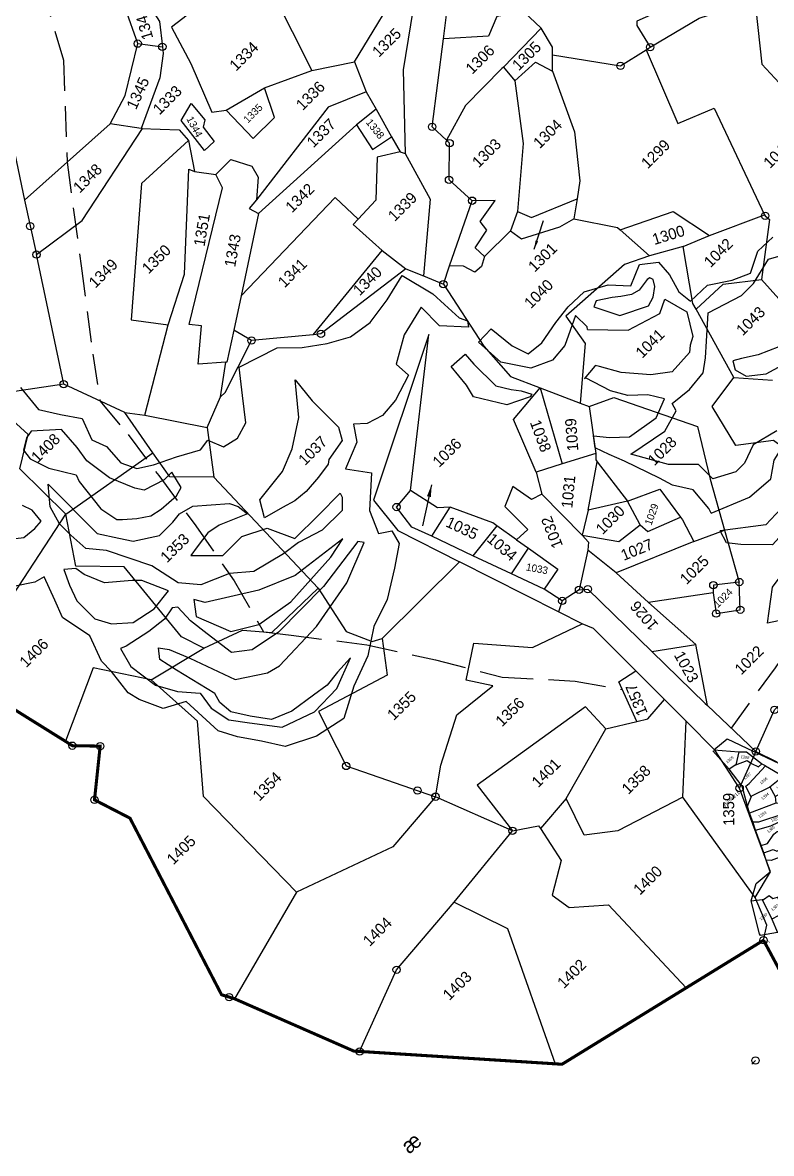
# Model space of a CAD drawing. Header units: metres. Extents: x 302352 to 308863, y 1945987 to 1951649.
# Drawn here: x 303375 to 303872, y 1946633 to 1947384 of the extents above; entities that cross this region are included whole.
import ezdxf

# ---------------------------------------------------------------- set-up
doc = ezdxf.new("R2010")
doc.units = ezdxf.units.M
doc.linetypes.add('DASHED', pattern=[0.75, 0.5, -0.25])
for name, color, linetype in [('LINE_FOOTPATH', 1, 'DASHED'), ('POLY_HATCH', 12, 'Continuous'), ('POLY_PARCEL', 6, 'Continuous'), ('SYM_ARROW', 1, 'Continuous'), ('SYM_STONE', 1, 'Continuous'), ('TEXT_MAPOUT', 7, 'Continuous'), ('TEXT_PARCEL', 7, 'Continuous'), ('V_BOUND_LINE', 7, 'Continuous')]:
    doc.layers.add(name, color=color, linetype=linetype)
doc.styles.get("Standard").update_dxf_attribs({"font": 'simplex.shx'})
doc.styles.add('TEXT_MAP', font='')
doc.styles.get('TEXT_MAP').set_extended_font_data('Kruti Dev 050')
doc.dimstyles.get("Standard").update_dxf_attribs({"dimtxt": 0.18, "dimasz": 0.18, "dimexe": 0.18, "dimexo": 0.0625, "dimgap": 0.09, "dimtad": 0, "dimtih": 1, "dimtoh": 1, "dimdec": 4, "dimzin": 0, "dimdsep": 46, "dimtxsty": 'Standard', "dimcen": 0.09, "dimadec": 0, "dimazin": 0, "dimtfac": 1, "dimtdec": 4, "dimtofl": 0, "dimtmove": 0, "dimatfit": 3, "dimfxl": 1, "dimtolj": 1, "dimtzin": 0, "dimarcsym": 0})

# ---------------------------------------------------------------- blocks, each defined once
blk = doc.blocks.new('STONE')
blk.add_circle((0, 0), 0.851)
blk = doc.blocks.new('TJHYJ')
at = {"layer": 'POLY_PARCEL', "lineweight": -2}
for points in [[(83.93, 189.66), (83.39, 205.15)], [(84.28, 205.15), (95.57, 194.21)], [(84.28, 205.15), (95.13, 205.15), (120.27, 151.44), (128.77, 125.7), (139.6, 117.74), (136.02, 109.88)], [(95.57, 194.21), (88.85, 188.99)], [(95.57, 194.21), (99.24, 191.02), (101.93, 179.3), (102.02, 179.07)], [(77.95, 164.32), (83.53, 176.14), (83.93, 189.66)], [(88.85, 188.99), (83.93, 189.66)], [(88.85, 188.99), (96.29, 186.52), (97.01, 183.4), (99.17, 178.98), (102.02, 179.07)], [(102.02, 179.07), (102.88, 176.85), (102.99, 176.55)], [(83.37, 167.11), (85.33, 174.61), (87.98, 174.54), (102.99, 176.55)], [(102.99, 176.55), (107.34, 164.52)], [(76.14, 159.92), (77.95, 164.32)], [(77.95, 164.32), (83.37, 167.11)], [(83.37, 167.11), (84.14, 167.51), (96.25, 164.59), (96.66, 164.59)], [(96.66, 164.59), (95.43, 157.8)], [(96.66, 164.59), (107.34, 164.52)], [(107.34, 164.52), (110.15, 155.01)], [(74.15, 154.45), (76.01, 159.6), (76.14, 159.92)], [(92.85, 154.26), (76.14, 159.92)], [(95.43, 157.8), (92.85, 154.26)], [(95.43, 157.8), (110.15, 155.01)], [(72.26, 149.24), (74.15, 154.45)], [(74.15, 154.45), (77.22, 152.1), (92.89, 145.85)], [(92.89, 145.85), (93.02, 146.48), (95.33, 151.65), (92.85, 154.26)], [(110.15, 155.01), (110.33, 154.4), (117.41, 147.4), (118.67, 141.07)], [(68.8, 139.69), (72.26, 149.24)], [(72.26, 149.24), (81.3, 145.24), (92.25, 142.51)], [(92.25, 142.51), (92.89, 145.85)], [(67.04, 134.94), (68.8, 139.69)], [(68.8, 139.69), (72.76, 138.01), (79.56, 140.11), (82.18, 140.01), (90.82, 135.12)], [(90.82, 135.12), (92.25, 142.51)], [(92.25, 142.51), (107.59, 139.36)], [(107.59, 139.36), (118.67, 141.07)], [(107.59, 139.36), (108.04, 135.53)], [(118.67, 141.07), (119.98, 134.53)], [(41.79, 116.79), (51.18, 123.11), (62.64, 123.08), (65.38, 130.46)], [(65.38, 130.46), (67.04, 134.94)], [(85.75, 127.61), (84.09, 122.68), (67.59, 128.36), (65.38, 130.46)], [(67.04, 134.94), (73.07, 132.94), (74.09, 130.63), (85.75, 127.61)], [(90.7, 134.52), (89.77, 131.08), (85.75, 127.61)], [(90.7, 134.52), (90.82, 135.12)], [(103.36, 131.47), (90.7, 134.52)], [(117.87, 111.41), (114.96, 115.81), (103.05, 126.13), (103.36, 131.47)], [(106.11, 133.86), (103.36, 131.47)], [(103.36, 131.47), (115.18, 125.47), (122.34, 122.7)], [(108.04, 135.53), (106.11, 133.86)], [(106.11, 133.86), (115.79, 129.55), (120.94, 129.71)], [(108.04, 135.53), (119.98, 134.53)], [(119.98, 134.53), (120.94, 129.71)], [(120.94, 129.71), (122.34, 122.7)], [(121.08, 114.24), (122.34, 122.7)], [(122.34, 122.7), (127.99, 118.08), (131.52, 114.47)], [(41.86, 90.7), (32.26, 96.14), (32.5, 97.39), (41.79, 116.79)], [(41.79, 116.79), (47.66, 112.88)], [(117.87, 111.41), (121.08, 114.24)], [(121.08, 114.24), (127, 109.89)], [(127, 109.89), (131.52, 114.47)], [(131.52, 114.47), (136.02, 109.88)], [(47.66, 112.88), (44.39, 99.49)], [(47.66, 112.88), (48.25, 112.49), (52.48, 112.05), (53.21, 109.05), (55.89, 107.94)], [(55.89, 107.94), (53.27, 97.69)], [(55.89, 107.94), (60.39, 106.08)], [(116.86, 106.16), (116.93, 110.57), (117.87, 111.41)], [(127, 109.89), (123.29, 103.13)], [(136.02, 109.88), (132.77, 103.71)], [(136.02, 109.88), (139.21, 102.45), (138.22, 102.22)], [(60.39, 106.08), (58.39, 96.74)], [(60.39, 106.08), (65.18, 104.09)], [(65.18, 104.09), (63.13, 99.33)], [(65.18, 104.09), (73.17, 102.17)], [(73.17, 102.17), (72.2, 96.92)], [(73.17, 102.17), (86.98, 97.34)], [(119.18, 94.95), (110.3, 97.36), (116.86, 106.16)], [(116.86, 106.16), (123.29, 103.13)], [(123.29, 103.13), (122.71, 99.77)], [(132.77, 103.71), (127.68, 94.06)], [(138.22, 102.22), (132.77, 103.71)], [(138.22, 102.22), (136.76, 88.19)], [(44.39, 99.49), (41.86, 90.7)], [(53.27, 97.69), (44.39, 99.49)], [(53.27, 97.69), (49.77, 87.96)], [(58.39, 96.74), (53.27, 97.69)], [(62.75, 93.27), (58.11, 85.06)], [(62.08, 93.8), (58.39, 96.74)], [(63.13, 99.33), (62.08, 93.8)], [(62.75, 93.27), (62.08, 93.8)], [(69.79, 90.91), (62.75, 93.27)], [(63.13, 99.33), (72.2, 96.92)], [(72.2, 96.92), (71.18, 91.47)], [(86.98, 97.34), (84.13, 89.2), (84.29, 86.77)], [(86.98, 97.34), (96.23, 95.73)], [(96.23, 95.73), (94.79, 85.13)], [(96.23, 95.73), (117.18, 90.78)], [(119.18, 94.95), (117.18, 90.78)], [(118.25, 90.53), (124.29, 90.75), (125.9, 91.41), (127.68, 94.06)], [(122.71, 99.77), (119.18, 94.95)], [(127.68, 94.06), (122.71, 99.77)], [(127.68, 94.06), (130.44, 90.9), (136.76, 88.19)], [(49.77, 87.96), (41.86, 90.7)], [(58.11, 85.06), (57.57, 85.26), (49.77, 87.96)], [(69.79, 90.91), (67.57, 81.46)], [(74.72, 89.54), (72.57, 81.83), (67.57, 81.46)], [(71.18, 91.47), (69.79, 90.91)], [(74.72, 89.54), (71.18, 91.47)], [(84.29, 86.77), (83.9, 86.83), (74.72, 89.54)], [(94.79, 85.13), (84.29, 86.77)], [(117.18, 90.78), (118.25, 90.53)], [(118.25, 90.53), (117.93, 81.17)], [(136.76, 88.19), (130.54, 81.56), (118.43, 81.09), (117.93, 81.17)], [(67.57, 81.46), (58.11, 85.06)], [(117.93, 81.17), (94.79, 85.13)]]:
    blk.add_lwpolyline(points, dxfattribs=at)
at = {"layer": 'SYM_STONE', "lineweight": -2, "xscale": 0.7, "yscale": 0.7, "zscale": 0.7}
for p in [(136.17, 120.26), (139.6, 117.74)]:
    blk.add_blockref('STONE', p, dxfattribs=at)
at = {"layer": 'TEXT_MAPOUT', "lineweight": -2, "style": 'TEXT_MAP'}
for s, p in [('yk-l-ua211', (66.65, 173.38)), ('l', (33.59, 88.73)), ('æ', (143.05, 90.21)), ('.kq', (91.41, 75.54))]:
    blk.add_text(s, height=2, dxfattribs=at).set_placement(p)
at = {"layer": 'TEXT_PARCEL', "lineweight": -2, "style": 'TEXT_MAP'}
for s, height, p in [('1399', 1.8, (85.29, 193.06)), ('1397', 1.8, (87.15, 178.03)), ('1396', 1.8, (93.24, 169.16)), ('1394', 1.8, (87.76, 161.08)), ('1395', 1.8, (99.33, 160.04)), ('1385', 1.8, (77.38, 142.66)), ('1391', 1.8, (102.73, 146.83)), ('1386', 1.8, (96.96, 135.8)), ('1390', 1.8, (109.96, 136.16)), ('1384', 1.8, (77.64, 132.58)), ('1389', 1.8, (110.8, 132.27)), ('1387', 1.8, (112.3, 121.54)), ('1382', 1.8, (84.11, 113.62)), ('1361', 1.8, (123.37, 114.12)), ('1362', 1.8, (119, 107.69)), ('1380', 1.8, (38.54, 103.22)), ('1381', 1.8, (47.93, 103.13)), ('1375', 1.8, (64.5, 99.59)), ('1363', 1.8, (113.86, 98.44)), ('1365', 1.2, (133.96, 104.01)), ('1379', 1.8, (45.67, 93.74)), ('1374', 1.8, (63.01, 94.48)), ('1371', 1.8, (74.12, 93.17)), ('1367', 1.8, (119.39, 92.11)), ('1378', 1.8, (52.85, 90.26)), ('1373', 1.8, (60.95, 86.42)), ('1370', 1.8, (86.42, 89.42)), ('1369', 1.8, (103.02, 88.94)), ('1368', 1.8, (123.56, 85.29))]:
    blk.add_text(s, height=height, dxfattribs=at).set_placement(p)
for s, rotation, p in [('1398', 312.43238, (93.96, 190.4)), ('1393', 353.56772, (79.04, 153.57)), ('1392', 337.27886, (83.27, 146.92)), ('1383', 338.03793, (74.53, 128.02)), ('1388', 349.06155, (110.38, 128.58)), ('1360', 104.05596, (125.81, 127.44)), ('1364', 64.14619, (129.08, 102.45)), ('1377', 72.8737, (56.83, 98.08)), ('1376', 73.27775, (61.19, 96.65)), ('1366', 65.06327, (133.75, 93.17)), ('1372', 62.7935, (70.49, 82.17))]:
    blk.add_text(s, height=1.8, rotation=rotation, dxfattribs=at).set_placement(p)
blk = doc.blocks.new('TEXTARROW')
blk.add_leader([(0.04, -0.01), (8.68, -0.01)], dimstyle='Standard', override={"dimtxt": 2.5, "dimasz": 2.5, "dimexe": 1.25, "dimexo": 0.625, "dimgap": 0.625, "dimtad": 1, "dimtih": 0, "dimtoh": 0, "dimzin": 8, "dimcen": 2.5, "dimtofl": 1})
blk = doc.blocks.new('WEEWWEEWWE')
at = {"layer": 'LINE_FOOTPATH', "ltscale": 10}
for points in [[(308637.49, 1947074.68), (308631.16, 1947063.56), (308625.31, 1947052.65), (308614.02, 1947040.47), (308603.78, 1947026.94), (308595.02, 1947015.43), (308590.46, 1947009.17), (308589.86, 1947002.14), (308588.69, 1946993.87), (308587.18, 1946983.83), (308585.31, 1946973.14), (308582.85, 1946963.91), (308585.63, 1946960.32), (308593.29, 1946950.54), (308599.45, 1946940.94), (308605.17, 1946931.3), (308613.1, 1946922.49), (308617.59, 1946916.14)], [(308625.7, 1946899.17), (308637.68, 1946901.07), (308648.25, 1946903), (308664.73, 1946905.17), (308682.14, 1946907.64), (308687.59, 1946908.84), (308698.53, 1946916.18), (308709.52, 1946923.44), (308719.89, 1946929.66), (308732.96, 1946932.6), (308737.3, 1946933.26), (308750.19, 1946932.6), (308762.79, 1946932.1), (308775.4, 1946931.72), (308785.41, 1946940.34), (308796.18, 1946949.15), (308807.65, 1946958.18), (308814.12, 1946963.4), (308818.55, 1946964.15), (308834.06, 1946966.32), (308838.17, 1946966.26), (308845.73, 1946967.45), (308857.16, 1946969.88)]]:
    blk.add_lwpolyline(points, dxfattribs=at)
at = {"layer": 'POLY_HATCH'}
for points in [[(308560.77, 1946970.3), (308560.27, 1946972.33), (308560.79, 1946976.71), (308560.85, 1946979.06), (308562.4, 1946983.32), (308561.34, 1946988.54), (308562.44, 1946991.47), (308563.91, 1946995.35), (308562.17, 1946995.79), (308556.48, 1946999.6), (308554.01, 1947003.94), (308553.03, 1947009.2), (308553.97, 1947012.47), (308555.45, 1947015.05), (308560.6, 1947018.47), (308559.01, 1947020.44), (308553.4, 1947023.14), (308550.43, 1947026.87), (308551.37, 1947033.01), (308553.69, 1947037.46), (308555.31, 1947039.82), (308557.4, 1947039.25)], [(308582.84, 1947019.88), (308582.42, 1947015.25), (308584.35, 1947012.17), (308586.43, 1947009.23), (308585.06, 1947005.64), (308585.99, 1947003.2), (308585.77, 1946999.72), (308586.97, 1946997.21), (308589.31, 1946995.71), (308592.86, 1946993.98), (308596.45, 1946992.08), (308598.39, 1946992.3), (308599.42, 1946989.79), (308602.03, 1946989.16), (308604.74, 1946989.99), (308607.49, 1946993.51), (308610.37, 1946997.13), (308616.99, 1946995.02), (308619.88, 1946992.18), (308623.2, 1946989.8), (308626.65, 1946987.9), (308630.58, 1946987.28), (308635.14, 1946987.94), (308639.64, 1946989.06), (308641.09, 1946983.41), (308641.21, 1946980.83), (308641.36, 1946977.62), (308641.99, 1946976.34)], [(308638.18, 1946978.92), (308638.2, 1946983.19), (308633.09, 1946981.95), (308628.78, 1946979.48), (308628.92, 1946976.82), (308624.57, 1946975.42), (308621.33, 1946975.14), (308618.63, 1946976), (308617.01, 1946977.51), (308615.34, 1946975.04), (308610.95, 1946973.26), (308613.5, 1946969.8), (308608.96, 1946965.73), (308607.37, 1946962.04), (308609.19, 1946960.79), (308608.6, 1946958.48), (308605.25, 1946956.2), (308600.79, 1946953.43), (308596.17, 1946951.84), (308592.13, 1946949.15), (308587.02, 1946947.29), (308582.18, 1946944.71), (308576.99, 1946945.76), (308572.18, 1946948.19), (308570.09, 1946951.5), (308567.82, 1946954.77), (308566.3, 1946957.66), (308565.96, 1946964.73), (308562.49, 1946966.55), (308560.77, 1946970.3)], [(308641, 1946960.52), (308640.48, 1946960.37), (308636.86, 1946962.15), (308633.93, 1946966.88), (308634.49, 1946969.04), (308634.85, 1946972.92)], [(308643.77, 1946972.69), (308644.26, 1946968.29), (308645.19, 1946965.58), (308648.03, 1946965.26), (308651.96, 1946965.99), (308655.15, 1946966.41), (308658.7, 1946966.29), (308662.29, 1946964.36), (308664.8, 1946961.61), (308668.26, 1946963.11), (308670.7, 1946961.21), (308670.51, 1946958.46), (308669.65, 1946955.42), (308669.91, 1946953.01), (308673.73, 1946952.93), (308677.12, 1946950.66), (308680.04, 1946949.36), (308683.42, 1946951.06), (308686.71, 1946950.97)], [(308654.83, 1946961.58), (308655.07, 1946961.94), (308655.01, 1946964.56), (308650.36, 1946962.36), (308647.26, 1946962.04)], [(308648.81, 1946956.22), (308651.51, 1946956.47), (308651.57, 1946956.57)], [(308648.02, 1946926.25), (308648.27, 1946927.04), (308648.6, 1946931), (308646.78, 1946933.89), (308646.07, 1946936.2), (308644, 1946942.17), (308642.99, 1946944.71), (308642.13, 1946947.06), (308643.29, 1946948.65)], [(308701.5, 1946921.1), (308700.53, 1946920.71), (308694.07, 1946919.62), (308691.83, 1946919.72), (308690.09, 1946915.95), (308687.77, 1946913.4), (308683.24, 1946912.89), (308679.96, 1946912.79), (308676, 1946917.02), (308673.64, 1946918.91), (308670.52, 1946920.81), (308667.48, 1946920.75), (308663.09, 1946918.66), (308657.79, 1946915.89), (308651.45, 1946915.6), (308647.83, 1946919.26), (308646.36, 1946921.07), (308647.04, 1946923.19)]]:
    blk.add_lwpolyline(points, dxfattribs=at)
at = {"layer": 'POLY_HATCH', "lineweight": -2}
for points in [[(308563.87, 1947003.89), (308566.05, 1947002.2), (308568.34, 1947001.96), (308569.91, 1947002.08), (308570.15, 1947004.37), (308569.55, 1947006.06)], [(308641.99, 1946976.34), (308641.35, 1946975.46), (308638.18, 1946978.92)], [(308634.85, 1946972.92), (308637.89, 1946972.73), (308637.74, 1946970.59), (308637.79, 1946965.57), (308639.12, 1946963.4), (308640.14, 1946962.13), (308641, 1946960.52)], [(308647.26, 1946962.04), (308643.84, 1946963.59), (308641.07, 1946967.73), (308640.77, 1946972.61), (308643.77, 1946972.69)], [(308654.83, 1946961.58), (308659.43, 1946956.85), (308664.97, 1946955.14), (308667.21, 1946956.2), (308668.26, 1946952.25), (308666.15, 1946948.69), (308664.84, 1946948.03), (308663.91, 1946947.24), (308659.7, 1946946.98), (308656.93, 1946949.09), (308653.77, 1946952.77), (308651.92, 1946955.93), (308651.57, 1946956.57)], [(308643.29, 1946948.65), (308644.98, 1946946.6), (308647.34, 1946944.42), (308652.61, 1946943.51), (308655.71, 1946944.78), (308654.25, 1946947.15), (308651.89, 1946949.33), (308650.43, 1946951.87), (308649.05, 1946956.25)], [(308665.03, 1946928.21), (308660.67, 1946929.3), (308657.58, 1946928.21), (308655.58, 1946928.21), (308652.12, 1946930.02), (308652.12, 1946933.29), (308648.67, 1946936.75), (308645.52, 1946942.24), (308652.07, 1946940.97), (308655.71, 1946942.06), (308656.07, 1946943.33), (308659.71, 1946942.97), (308663.16, 1946943.33), (308665.16, 1946944.78), (308667.16, 1946946.6), (308670.62, 1946949.67), (308676.44, 1946947.86), (308679.17, 1946947.86), (308683.71, 1946948.95), (308686.99, 1946947.13)], [(308674.85, 1946937.65), (308671.58, 1946939.11), (308669.21, 1946940.56), (308667.94, 1946941.29), (308667.21, 1946940.02), (308667.76, 1946938.02), (308670.31, 1946936.02), (308673.94, 1946934.93)], [(308648.02, 1946926.25), (308654.25, 1946923.71), (308658.8, 1946923.35), (308661.34, 1946925.16), (308663.71, 1946925.71), (308667.71, 1946925.53), (308667.89, 1946924.25), (308664.43, 1946922.62), (308660.98, 1946921.35), (308659.52, 1946918.99), (308657.71, 1946918.8), (308652.98, 1946918.62), (308647.04, 1946923.19)]]:
    blk.add_lwpolyline(points, dxfattribs=at)
for points in [[(308579.26, 1947003.4), (308578.83, 1947002.31), (308578.18, 1946996.67), (308578.83, 1946993.63), (308579.48, 1946992.98), (308581.22, 1946991.46), (308583.17, 1946990.16), (308585.13, 1946989.73), (308588.39, 1946989.51), (308589.91, 1946989.94), (308590.56, 1946992.76), (308588.82, 1946992.76), (308585.35, 1946993.85), (308584.48, 1946995.15), (308582.74, 1946999.27), (308582.09, 1947003.83), (308582.52, 1947006.44), (308582.74, 1947010.34), (308579.05, 1947013.6), (308577.74, 1947013.38), (308576, 1947012.3), (308575.79, 1947010.56), (308576.87, 1947007.3)], [(308578.22, 1946989.27), (308581.91, 1946986.88), (308584.95, 1946986.88), (308586.69, 1946987.1), (308589.08, 1946986.44), (308593.64, 1946982.54), (308594.29, 1946981.24), (308594.51, 1946979.28), (308589.95, 1946981.24), (308587.78, 1946981.67), (308584.95, 1946981.24), (308583.22, 1946981.02), (308586.91, 1946977.33), (308591.25, 1946977.33), (308595.16, 1946975.38), (308597.12, 1946971.04), (308602.55, 1946971.04), (308607.55, 1946971.04), (308607.33, 1946970.39), (308605.81, 1946968.87), (308601.25, 1946968.87), (308597.12, 1946970.17), (308594.08, 1946970.6), (308588.65, 1946971.9), (308585.61, 1946974.51), (308581.04, 1946976.46), (308578.65, 1946979.28), (308577.57, 1946984.27), (308574.09, 1946991.22), (308571.92, 1946993.82), (308571.7, 1946997.08), (308571.7, 1946999.68), (308572.57, 1947002.72), (308574.96, 1947005.54), (308574.96, 1947001.42), (308574.96, 1946998.38), (308574.96, 1946994.26), (308576.92, 1946991.22)], [(308566.96, 1946993.94), (308565.86, 1946991.46), (308564.89, 1946988.84), (308564.89, 1946984.71), (308566.27, 1946982.23), (308568.89, 1946979.88), (308572.89, 1946979.06), (308576.62, 1946979.47), (308574.69, 1946983.74), (308573.58, 1946984.85), (308570.14, 1946987.74), (308568.76, 1946991.05), (308568.48, 1946992.7)], [(308597.55, 1946979.5), (308603.42, 1946980.15), (308607.11, 1946981.67), (308611.46, 1946984.49), (308615.37, 1946989.27), (308614.93, 1946984.93), (308614.93, 1946981.89), (308614.93, 1946978.85), (308613.84, 1946976.9), (308610.15, 1946976.24), (308609.5, 1946975.81), (308606.89, 1946975.38), (308603.85, 1946975.16), (308601.46, 1946975.38), (308599.29, 1946976.03), (308596.03, 1946976.9)], [(308564.47, 1946978.32), (308563.59, 1946975.12), (308564.29, 1946970.11), (308566.1, 1946966.86), (308568.54, 1946964.07), (308568.07, 1946961.1), (308568.77, 1946957.72), (308570.81, 1946954.99), (308574.07, 1946950.74), (308579.54, 1946948.82), (308584.83, 1946948.94), (308589.9, 1946950.92), (308586.76, 1946950.74), (308584.08, 1946950.45), (308581.34, 1946950.86), (308577.04, 1946951.5), (308573.72, 1946952.84), (308571.62, 1946955.69), (308569.94, 1946958.42), (308569.7, 1946960.75), (308570.17, 1946962.38), (308568.42, 1946969.42), (308567.72, 1946972.56), (308568.95, 1946974.07), (308569.94, 1946972.67), (308571.33, 1946969.3), (308574.13, 1946961.62), (308578.61, 1946958.71), (308580.82, 1946958.13), (308589.55, 1946958.42), (308598.05, 1946959.99), (308604.68, 1946962.61), (308604.04, 1946963.48), (308594.96, 1946962.2), (308584.54, 1946962.09), (308579.48, 1946963.08), (308576.8, 1946965.17), (308576.11, 1946970.11), (308575.7, 1946973.49), (308575.81, 1946976.51), (308575.11, 1946977.11), (308572.9, 1946976.7), (308569.7, 1946977.05), (308565.39, 1946977.93)], [(308576.86, 1946973.37), (308579.13, 1946967.67), (308583.15, 1946965.29), (308589.43, 1946964.18), (308599.15, 1946964.77), (308602.64, 1946965.52), (308592.92, 1946966.74), (308587.1, 1946969.19), (308579.48, 1946973.96), (308578.55, 1946975.59)], [(308658.15, 1946963.44), (308660.15, 1946959.49), (308664.54, 1946957.3), (308666.1, 1946957.78), (308667.46, 1946958.81), (308668.1, 1946959.83), (308667.9, 1946960.41), (308667.41, 1946960.46), (308665.27, 1946960.17), (308663.86, 1946960.56), (308662.44, 1946961.54), (308661.32, 1946962.46), (308659.08, 1946963.87)]]:
    blk.add_lwpolyline(points, close=True, dxfattribs=at)
at = {"layer": 'POLY_PARCEL'}
for points in [[(308614.38, 1947067.49), (308614.76, 1947056.3), (308604.75, 1947040.99)], [(308635.75, 1947046.03), (308638.31, 1947051.46), (308641.66, 1947050.79)], [(308641.66, 1947050.79), (308641.56, 1947049.56), (308640.79, 1947046.07), (308638.23, 1947042.85)], [(308623.37, 1947039.95), (308628.34, 1947041.51), (308635.75, 1947046.03)], [(308635.75, 1947046.03), (308638.23, 1947042.85)], [(308645.85, 1947043.51), (308641.55, 1947044.06), (308639.6, 1947037.68), (308636.44, 1947029.64), (308638.32, 1947028.26)], [(308638.23, 1947042.85), (308637.54, 1947041.97), (308634.37, 1947039.58), (308626.43, 1947035.88)], [(308604.75, 1947040.99), (308599.92, 1947033.33)], [(308623.37, 1947039.95), (308604.75, 1947040.99)], [(308626.43, 1947035.88), (308623.37, 1947039.95)], [(308654.97, 1947038.71), (308657.15, 1947036.53), (308652.74, 1947022.99)], [(308599.92, 1947033.33), (308609.09, 1947032.01), (308626.56, 1947035.72), (308626.43, 1947035.88)], [(308626.43, 1947035.88), (308630.66, 1947031.37), (308630.48, 1947029.04)], [(308588.21, 1947015.3), (308599.92, 1947033.33)], [(308630.48, 1947029.04), (308620.14, 1947029.5), (308603.35, 1947015), (308607.02, 1947010.15)], [(308630.48, 1947029.04), (308627.63, 1947024.82)], [(308638.32, 1947028.26), (308638.18, 1947021.89), (308643.04, 1947021.82), (308645.27, 1947026.42)], [(308638.32, 1947028.26), (308645.27, 1947026.42)], [(308607.02, 1947010.15), (308614.72, 1947014.15), (308627.25, 1947025.74), (308627.63, 1947024.82)], [(308645.27, 1947026.42), (308652.74, 1947022.99)], [(308671.52, 1947011.52), (308671.55, 1947011.55), (308689.46, 1947025.58)], [(308627.63, 1947024.82), (308629.77, 1947022)], [(308573.56, 1947000.1), (308573.44, 1947010.56), (308578.32, 1947013.56), (308577.89, 1947022.91)], [(308588.21, 1947015.3), (308577.89, 1947022.91)], [(308609.41, 1946999.22), (308605.99, 1947002.2), (308610.76, 1947006.23), (308609.49, 1947007.79), (308629.01, 1947019.71), (308629.77, 1947022)], [(308629.77, 1947022), (308633.2, 1947022.02), (308634.86, 1947018.83), (308634.33, 1947016.88), (308631.51, 1947014.42)], [(308652.74, 1947022.99), (308658.63, 1947019.1)], [(308658.63, 1947019.1), (308674.55, 1947023.03)], [(308675.35, 1947021.31), (308663.31, 1947012.58), (308653.94, 1947002.73)], [(308658.63, 1947019.1), (308656.55, 1947014.29)], [(308656.55, 1947014.29), (308650.4, 1947016.92), (308631.51, 1947014.42)], [(308591.99, 1947005.02), (308588.21, 1947015.3)], [(308630.17, 1947012.62), (308618.76, 1947005.14)], [(308631.51, 1947014.42), (308629.7, 1947014.24), (308630.17, 1947012.62)], [(308630.17, 1947012.62), (308651.65, 1947011.59)], [(308656.55, 1947014.29), (308655.68, 1947011.15)], [(308651.65, 1947011.59), (308650.67, 1947006.93), (308654.31, 1947006.22)], [(308655.68, 1947011.15), (308651.65, 1947011.59)], [(308655.68, 1947011.15), (308654.31, 1947006.22)], [(308660.24, 1946999.51), (308660.14, 1947002.71), (308671.52, 1947011.52)], [(308683.87, 1947005.45), (308680.22, 1947008.01), (308677.03, 1947006.69), (308671.52, 1947011.52)], [(308594.01, 1947002.43), (308607.02, 1947010.15)], [(308618.76, 1947005.14), (308640.86, 1947005.67), (308641.04, 1947000.54)], [(308653.57, 1947003.51), (308650.33, 1947005.54), (308645.25, 1947000.73), (308641.04, 1947000.54)], [(308654.31, 1947006.22), (308653.57, 1947003.51)], [(308683.87, 1947005.45), (308684, 1947001.6)], [(308590.62, 1946997.16), (308591.99, 1947005.02)], [(308591.99, 1947005.02), (308594.01, 1947002.43)], [(308618.76, 1947005.14), (308613.99, 1947002.03)], [(308653.57, 1947003.51), (308653.94, 1947002.73)], [(308594.01, 1947002.43), (308599.79, 1946993.85)], [(308613.99, 1947002.03), (308609.51, 1946999.14), (308609.41, 1946999.22)], [(308614.85, 1946998.8), (308613.99, 1947002.03)], [(308653.94, 1947002.73), (308651.6, 1946994.59), (308642.03, 1946986.54)], [(308684, 1947001.6), (308675.18, 1947001.42)], [(308682.26, 1946997.22), (308683.14, 1946998.11), (308684, 1947001.6)], [(308542.88, 1946993.6), (308573.56, 1947000.1)], [(308574.11, 1946968.85), (308572.84, 1946972.68), (308574.27, 1946987.34), (308568.73, 1946992.93), (308573.56, 1947000.1)], [(308573.56, 1947000.1), (308590.62, 1946997.16)], [(308641.04, 1947000.54), (308639.83, 1947000.49), (308640.2, 1946994.22)], [(308675.18, 1947001.42), (308674.84, 1947001.42), (308666.4, 1947001.34), (308660.24, 1946999.51)], [(308675.18, 1947001.42), (308674.94, 1946998.52)], [(308604.83, 1946995.88), (308609.41, 1946999.22)], [(308604.83, 1946995.88), (308605.88, 1946995.84), (308614.85, 1946998.8)], [(308622.6, 1946992.42), (308614.85, 1946998.8)], [(308656.27, 1946989.63), (308656, 1946994.68), (308660.27, 1946998.82), (308660.24, 1946999.51)], [(308674.94, 1946998.52), (308668.69, 1946990.37), (308660.27, 1946983.17)], [(308674.94, 1946998.52), (308679.44, 1946998.33), (308680.38, 1946995.31)], [(308594.82, 1946987.38), (308589.8, 1946992.45), (308590.62, 1946997.16)], [(308680.38, 1946995.31), (308682.26, 1946997.22)], [(308682.26, 1946997.22), (308688.82, 1946988.15), (308693.63, 1946987.06)], [(308599.79, 1946993.85), (308604.83, 1946995.88)], [(308680.38, 1946995.31), (308675.96, 1946985.8), (308670.95, 1946979.54), (308668.56, 1946977.8)], [(308599.79, 1946993.85), (308594.82, 1946987.38)], [(308622.6, 1946992.42), (308640.2, 1946994.22)], [(308640.83, 1946989.38), (308623.6, 1946991.6), (308622.6, 1946992.42)], [(308640.2, 1946994.22), (308640.83, 1946989.38)], [(308713.31, 1946984.73), (308695.82, 1946991.42), (308695.28, 1946990.93), (308694.36, 1946986.9)], [(308640.83, 1946989.38), (308642.03, 1946986.54)], [(308646.21, 1946984.69), (308656.27, 1946989.63)], [(308651.33, 1946981.79), (308651.23, 1946983.84), (308654.6, 1946984.57), (308654.83, 1946986.29), (308658.95, 1946987.04), (308656.27, 1946989.63)], [(308594.15, 1946962.63), (308594.82, 1946987.38)], [(308693.63, 1946987.06), (308688.82, 1946974.94), (308694.75, 1946972.58), (308688.35, 1946954.5)], [(308693.63, 1946987.06), (308694.36, 1946986.9)], [(308694.36, 1946986.9), (308703.36, 1946984.64), (308709.35, 1946981.58), (308717.65, 1946978.33)], [(308642.03, 1946986.54), (308643.39, 1946983.3)], [(308643.39, 1946983.3), (308640.98, 1946971.53), (308640.56, 1946964.97), (308642.68, 1946960.26)], [(308643.39, 1946983.3), (308646.21, 1946984.69)], [(308651.33, 1946981.79), (308649.81, 1946981), (308648.41, 1946981.1), (308647.78, 1946983.07), (308646.21, 1946984.69)], [(308657.22, 1946981.75), (308651.33, 1946981.79)], [(308660.27, 1946983.17), (308657.22, 1946981.75)], [(308657.22, 1946981.75), (308657.57, 1946979.58), (308663.39, 1946976.56), (308665.91, 1946975.87)], [(308660.27, 1946983.17), (308661.18, 1946980.87), (308668.56, 1946977.8)], [(308564.42, 1946971.2), (308559.11, 1946979.25), (308547.49, 1946973.97)], [(308615.99, 1946963.32), (308635.95, 1946979.16), (308610.59, 1946966.44), (308609.95, 1946960.16), (308613.43, 1946949.49)], [(308668.56, 1946977.8), (308665.91, 1946975.87)], [(308716.21, 1946976.09), (308710.88, 1946979.2), (308705.3, 1946972.16), (308704.61, 1946953.54), (308711.9, 1946951.11), (308714.09, 1946952.92)], [(308665.91, 1946975.87), (308669.95, 1946969.89), (308669.99, 1946969.29)], [(308556.82, 1946930.14), (308557.08, 1946951.78), (308565.02, 1946961.17), (308564.42, 1946971.2)], [(308564.42, 1946971.2), (308574.11, 1946968.85)], [(308574.11, 1946968.85), (308580.62, 1946966.5), (308583.73, 1946962.88), (308594.15, 1946962.63)], [(308669.99, 1946969.29), (308678.21, 1946965.33), (308679.66, 1946958.42)], [(308669.99, 1946969.29), (308670.38, 1946962.98)], [(308670.38, 1946962.98), (308666.52, 1946964.84), (308653.85, 1946965.57), (308652.92, 1946960.22), (308645.53, 1946953.92)], [(308613.22, 1946955.62), (308611.93, 1946958.96), (308612.48, 1946963), (308615.99, 1946963.32)], [(308618.64, 1946956.87), (308617.12, 1946958.23), (308615.99, 1946963.32)], [(308594.15, 1946962.63), (308592.42, 1946954.43), (308594.23, 1946950.31), (308595.74, 1946949.49)], [(308675.32, 1946960.18), (308670.38, 1946962.98)], [(308632.54, 1946951.02), (308635.95, 1946959.69), (308642.68, 1946960.26)], [(308642.68, 1946960.26), (308636.5, 1946948.97)], [(308642.68, 1946960.26), (308645.53, 1946953.92)], [(308669.65, 1946951.49), (308669.94, 1946952.51), (308675.32, 1946960.18)], [(308675.32, 1946960.18), (308679.66, 1946958.42)], [(308679.66, 1946958.42), (308688.35, 1946954.5)], [(308613.22, 1946955.62), (308618.64, 1946956.87)], [(308621.89, 1946949.35), (308621.75, 1946950.16), (308618.64, 1946956.87)], [(308615.67, 1946948.63), (308613.22, 1946955.62)], [(308645.53, 1946953.92), (308646.18, 1946952.48)], [(308688.35, 1946954.5), (308688.28, 1946954.31), (308688.39, 1946953.38), (308680.59, 1946947.39)], [(308630.69, 1946947.83), (308628.86, 1946948.39), (308628.2, 1946952.05), (308625, 1946950.69), (308625.03, 1946945.39), (308622.56, 1946945.48)], [(308646.18, 1946952.48), (308641.55, 1946946.35)], [(308646.18, 1946952.48), (308650.05, 1946950.7), (308656.35, 1946937.8), (308651.81, 1946930.28), (308647.62, 1946922.75)], [(308632.54, 1946951.02), (308630.69, 1946947.83)], [(308636.5, 1946948.97), (308632.54, 1946951.02)], [(308666.16, 1946939.25), (308669.65, 1946951.49)], [(308669.65, 1946951.49), (308675.6, 1946951.26), (308680.59, 1946947.39)], [(308595.74, 1946949.49), (308592.12, 1946944.73), (308580.08, 1946948.41), (308577, 1946938.96), (308583.78, 1946925.17)], [(308613.43, 1946949.49), (308595.74, 1946949.49)], [(308619.1, 1946932.39), (308613.43, 1946949.49)], [(308621.89, 1946949.35), (308615.67, 1946948.63)], [(308618.05, 1946942.15), (308615.67, 1946948.63)], [(308622.56, 1946945.48), (308621.89, 1946949.35)], [(308641.55, 1946946.35), (308636.5, 1946948.97)], [(308630.69, 1946947.83), (308630.6, 1946938.49)], [(308680.59, 1946947.39), (308680.36, 1946943.2), (308682.57, 1946941.85), (308687.11, 1946940.97), (308689.02, 1946942.66), (308691.43, 1946940.56)], [(308622.56, 1946945.48), (308622.95, 1946943.17)], [(308634.19, 1946940.68), (308640.77, 1946945.22)], [(308640.77, 1946945.22), (308639.72, 1946937.21)], [(308641.55, 1946946.35), (308640.83, 1946945.64), (308640.77, 1946945.22)], [(308618.05, 1946942.15), (308622.95, 1946943.17)], [(308622.95, 1946943.17), (308623.95, 1946937.38), (308620.06, 1946936.66)], [(308620.06, 1946936.66), (308618.05, 1946942.15)], [(308634.19, 1946940.68), (308630.6, 1946938.49)], [(308639.72, 1946937.21), (308634.19, 1946940.68)], [(308655.07, 1946911.98), (308665.03, 1946917.53), (308663.52, 1946927.48), (308658.59, 1946931.2), (308660.34, 1946938.4), (308666.16, 1946939.25)], [(308666.16, 1946939.25), (308670.29, 1946934.53)], [(308583.78, 1946925.17), (308588, 1946928.21), (308595.59, 1946932.17), (308603.1, 1946931.38), (308600.64, 1946935.07), (308605.78, 1946938.48), (308612.05, 1946931.24), (308620.46, 1946928.28)], [(308630.6, 1946938.49), (308630.58, 1946936.96), (308629.56, 1946936.12)], [(308630.6, 1946938.49), (308634.14, 1946933.58), (308638.52, 1946933.03)], [(308620.8, 1946933.2), (308620.06, 1946936.66)], [(308629.56, 1946936.12), (308624.01, 1946932.57)], [(308630.22, 1946930.27), (308630.2, 1946930.63), (308629.56, 1946936.12)], [(308638.52, 1946933.03), (308639.72, 1946937.21)], [(308639.72, 1946937.21), (308644.83, 1946934.88), (308643.99, 1946929.31)], [(308620.8, 1946933.2), (308619.1, 1946932.39)], [(308620.46, 1946928.28), (308619.1, 1946932.39)], [(308624.01, 1946932.57), (308620.8, 1946933.2)], [(308624.01, 1946932.57), (308625.09, 1946931.64), (308625.33, 1946917.13)], [(308638.52, 1946933.03), (308638.61, 1946931.39), (308643.99, 1946929.31)], [(308556.82, 1946930.14), (308537.46, 1946924.97)], [(308583.78, 1946925.17), (308573.09, 1946924.3), (308556.82, 1946930.14)], [(308642.77, 1946924.96), (308630.22, 1946930.27)], [(308630.54, 1946923.12), (308630.22, 1946930.27)], [(308621.27, 1946916.69), (308621.25, 1946926.46), (308620.46, 1946928.28)], [(308643.99, 1946929.31), (308643.91, 1946928.76), (308642.77, 1946924.96)], [(308588.74, 1946912.44), (308583.78, 1946925.17)], [(308642.77, 1946924.96), (308647.62, 1946922.75)], [(308631.22, 1946912.87), (308630.54, 1946923.12)], [(308639.13, 1946916.84), (308630.54, 1946923.12)], [(308647.62, 1946922.75), (308643.36, 1946915.09)], [(308611.17, 1946913.47), (308611.35, 1946918.35), (308589.88, 1946921.72), (308588.74, 1946912.44)], [(308615.59, 1946910.78), (308618.06, 1946917.41), (308621.27, 1946916.69)], [(308625.33, 1946917.13), (308631.22, 1946912.87)], [(308625.33, 1946917.13), (308625.53, 1946905.02), (308625.55, 1946904.48)], [(308643.36, 1946915.09), (308640.01, 1946917.71), (308639.13, 1946916.84)], [(308621.28, 1946910.13), (308621.27, 1946916.69)], [(308639.13, 1946916.84), (308637.08, 1946914.11), (308640.3, 1946911.79), (308643.36, 1946915.09)], [(308598.59, 1946909.99), (308611.17, 1946913.47)], [(308611.17, 1946913.47), (308615.59, 1946910.78)], [(308573.86, 1946910.91), (308588.74, 1946912.44)], [(308588.74, 1946912.44), (308592.32, 1946910.02), (308592.22, 1946909.49)], [(308625.55, 1946904.48), (308631.22, 1946912.87)], [(308646.08, 1946904.41), (308641.91, 1946907.12), (308646.6, 1946910.67), (308655.07, 1946911.98)], [(308545.85, 1946904.54), (308559.47, 1946909.71), (308573.86, 1946910.91)], [(308573.86, 1946910.91), (308576.99, 1946901.74), (308566.94, 1946880.72)], [(308598.59, 1946909.99), (308592.22, 1946909.49)], [(308612.23, 1946896.78), (308600.83, 1946900.36), (308596.51, 1946903.71), (308598.59, 1946909.99)], [(308615.59, 1946910.78), (308617.17, 1946909.82), (308621.28, 1946910.13)], [(308621.27, 1946905.16), (308621.28, 1946910.13)], [(308592.22, 1946909.49), (308590.97, 1946903.43), (308585.9, 1946900.47), (308586.48, 1946897.12), (308591.3, 1946892.89), (308590.72, 1946874.45)], [(308612.23, 1946896.78), (308621.27, 1946905.16)], [(308619.78, 1946891.31), (308621.25, 1946898.45), (308621.27, 1946905.16)], [(308625.55, 1946904.48), (308625.85, 1946893.67)], [(308609.06, 1946876.95), (308612.23, 1946896.78)], [(308625.85, 1946893.67), (308632.78, 1946896.34), (308643.89, 1946896.09)], [(308619.78, 1946891.31), (308625.4, 1946893.49), (308625.85, 1946893.67)], [(308625.85, 1946893.67), (308627.06, 1946890.1)], [(308609.06, 1946876.95), (308613.72, 1946878.15), (308619.78, 1946891.31)], [(308605.11, 1946871.06), (308607.19, 1946872.42), (308609.06, 1946876.95)], [(308589.53, 1946858.13), (308590.42, 1946858.13)]]:
    blk.add_lwpolyline(points, dxfattribs=at)
blk.add_lwpolyline([(308635.06, 1947033.03), (308634.74, 1947029.59), (308633.74, 1947028.91), (308633.36, 1947026.01), (308631.22, 1947026.07), (308631.96, 1947032.21)], close=True, dxfattribs=at)
at = {"layer": 'V_BOUND_LINE', "const_width": 0.5}
for points in [[(308542.88, 1946993.6), (308547.49, 1946973.97)], [(308547.49, 1946973.97), (308547.79, 1946972.66), (308550.94, 1946969.43), (308544.13, 1946963.89), (308546.12, 1946957.72), (308536.44, 1946926.89), (308537.46, 1946924.97)], [(308537.46, 1946924.97), (308545.22, 1946905.24), (308545.85, 1946904.54)], [(308545.85, 1946904.54), (308566.94, 1946880.72)], [(308566.94, 1946880.72), (308567.69, 1946879.87), (308590.72, 1946874.45)], [(308590.72, 1946874.45), (308605.11, 1946871.06)], [(308605.11, 1946871.06), (308603.22, 1946864.73)]]:
    blk.add_lwpolyline(points, dxfattribs=at)
at = {"layer": 'SYM_ARROW'}
for p, xscale, yscale, zscale, rotation in [((308657.84, 1946976.92), 0.5655300737932185, 0.5655300737932185, 0.5655300737932185, 27.26551028786016), ((308619.1, 1946961.57), 0.7921256248601865, 0.7921256248601865, 0.7921256248601865, 212.5237145794117)]:
    blk.add_blockref('TEXTARROW', p, dxfattribs=dict(at, xscale=xscale, yscale=yscale, zscale=zscale, rotation=rotation))
at = {"layer": 'SYM_STONE', "xscale": 0.7, "yscale": 0.7, "zscale": 0.7}
for p in [(308635.75, 1947046.03), (308638.23, 1947042.85), (308602.45, 1947037.33), (308599.92, 1947033.33), (308588.21, 1947015.3), (308660.14, 1947002.71), (308614.85, 1946998.8), (308614.85, 1946998.8), (308660.27, 1946998.82), (308656, 1946994.68), (308623.6, 1946991.6), (308656.27, 1946989.63), (308688.82, 1946988.15), (308694.36, 1946986.9), (308643.39, 1946983.3), (308547.79, 1946972.66), (308550.94, 1946969.43), (308544.13, 1946963.89), (308612.48, 1946963), (308688.28, 1946954.31), (308577, 1946938.96), (308620.8, 1946933.2), (308624.01, 1946932.57), (308625.09, 1946931.64), (308582.4, 1946927.97), (308537.05, 1946925.74), (308583.78, 1946925.17), (308640.01, 1946917.71), (308643.36, 1946915.09), (308637.08, 1946914.11), (308588.74, 1946912.44), (308640.3, 1946911.79), (308559.47, 1946909.71), (308545.85, 1946904.54), (308632.78, 1946896.34), (308625.85, 1946893.67), (308619.78, 1946891.31), (308605.11, 1946871.06), (308590.42, 1946858.13)]:
    blk.add_blockref('STONE', p, dxfattribs=at)
at = {"layer": 'TEXT_MAPOUT', "style": 'TEXT_MAP'}
blk.add_text('æ', height=2.5, rotation=354.1524, dxfattribs=at).set_placement((308539.7, 1946886.99))
at = {"layer": 'TEXT_PARCEL', "style": 'TEXT_MAP'}
for s, height, rotation, p in [('1346', 1.8, 61.545, (308638.21, 1947044.9)), ('1345', 1.8, 20.5287, (308627.9, 1947038.54)), ('1344', 1.2, 253.2042, (308632.72, 1947031.83)), ('1351', 1.8, 35.2473, (308620.13, 1947014.96)), ('1343', 1.8, 34.8633, (308621.29, 1947009.06)), ('1338', 1.2, 263.5899, (308652.94, 1947010.84)), ('1300', 1.8, 332.2756, (308672.17, 1946963.64)), ('1038', 1.8, 245.664, (308637.51, 1946957.5)), ('1035', 1.8, 289.9924, (308615.85, 1946955.28)), ('1039', 1.8, 49.3845, (308639.87, 1946948.65)), ('1034', 1.8, 274.5618, (308618.94, 1946948.89)), ('1031', 1.8, 39.519, (308632.52, 1946942.68)), ('1032', 1.8, 66.7709, (308627.24, 1946939.47)), ('1033', 1.2, 304.7143, (308620.08, 1946940.93)), ('1029', 1.2, 25.0827, (308639.65, 1946931.64)), ('1027', 1.8, 337.3492, (308632.45, 1946930.77)), ('1026', 1.8, 85.7046, (308629.22, 1946919.37)), ('1357', 1.8, 67.5287, (308617.83, 1946910.48)), ('1023', 1.8, 254.0746, (308627.43, 1946914.22)), ('1359', 1.8, 45.6352, (308614.86, 1946887.58))]:
    blk.add_text(s, height=height, rotation=rotation, dxfattribs=at).set_placement(p)
for s, height, p in [('1348', 1.8, (308611.87, 1947035.39)), ('1333', 1.8, (308630.03, 1947035.26)), ('1334', 1.8, (308643.86, 1947031.52)), ('1349', 1.8, (308602.78, 1947022.64)), ('1335', 1.2, (308639.26, 1947024.2)), ('1350', 1.8, (308610.54, 1947018.19)), ('1336', 1.8, (308647, 1947019.36)), ('1325', 1.8, (308661.87, 1947016.74)), ('1337', 1.8, (308643.96, 1947013.82)), ('1408', 1.8, (308576.14, 1947009.13)), ('1342', 1.8, (308634.08, 1947008.8)), ('1306', 1.8, (308670.7, 1947004.1)), ('1341', 1.8, (308624.62, 1947001.01)), ('1305', 1.8, (308676.46, 1946999.17)), ('1339', 1.8, (308644.89, 1946996.03)), ('1303', 1.8, (308660.72, 1946992.57)), ('1340', 1.8, (308632.34, 1946991.48)), ('1304', 1.8, (308669.97, 1946987.8)), ('1406', 1.8, (308551.32, 1946986.86)), ('1353', 1.8, (308579.57, 1946982.81)), ('1037', 1.8, (308606.6, 1946978.2)), ('1301', 1.8, (308655.23, 1946974.14)), ('1299', 1.8, (308680.08, 1946973.1)), ('1040', 1.8, (308650.58, 1946970.38)), ('1036', 1.8, (308621.84, 1946962.6)), ('1047', 1.8, (308694.2, 1946959.13)), ('1042', 1.8, (308675.99, 1946954.52)), ('1041', 1.8, (308657.73, 1946951.91)), ('1405', 1.8, (308545.7, 1946947.3)), ('1354', 1.8, (308562.88, 1946944.79)), ('1043', 1.8, (308671.9, 1946942.97)), ('1355', 1.8, (308587.62, 1946938.66)), ('1028', 1.8, (308646.83, 1946938.15)), ('1030', 1.8, (308632.94, 1946936.15)), ('1356', 1.8, (308599.38, 1946925.53)), ('1025', 1.8, (308636.9, 1946920.75)), ('1404', 1.8, (308558.94, 1946915.41)), ('1401', 1.8, (308596.57, 1946914.37)), ('1024', 1.2, (308637.88, 1946914.53)), ('1358', 1.8, (308606.17, 1946903.27)), ('1022', 1.8, (308632.87, 1946904.09)), ('1403', 1.8, (308561.95, 1946900.04)), ('1400', 1.8, (308595.97, 1946890.35)), ('1402', 1.8, (308576.51, 1946888.3))]:
    blk.add_text(s, height=height, dxfattribs=at).set_placement(p)
blk = doc.blocks.new('fffgfhggfsdsf')
at = {"xscale": 4.089385853194386, "yscale": 4.089385853194386, "zscale": 4.089385853194386, "rotation": 44.8498280447801}
blk.add_blockref('WEEWWEEWWE', (5024019.81, -4587627.44), dxfattribs=at)
at = {"lineweight": -2, "xscale": 1.053084439431316, "yscale": 1.053084439431316, "zscale": 1.053084439431316, "rotation": 39.59877169023737}
blk.add_blockref('TJHYJ', (303903.49, 1946678.09), dxfattribs=at)

msp = doc.modelspace()

# ---------------------------------------------------------------- block references
msp.add_blockref('fffgfhggfsdsf', (0, 0))

doc.saveas('drawing.dxf')
